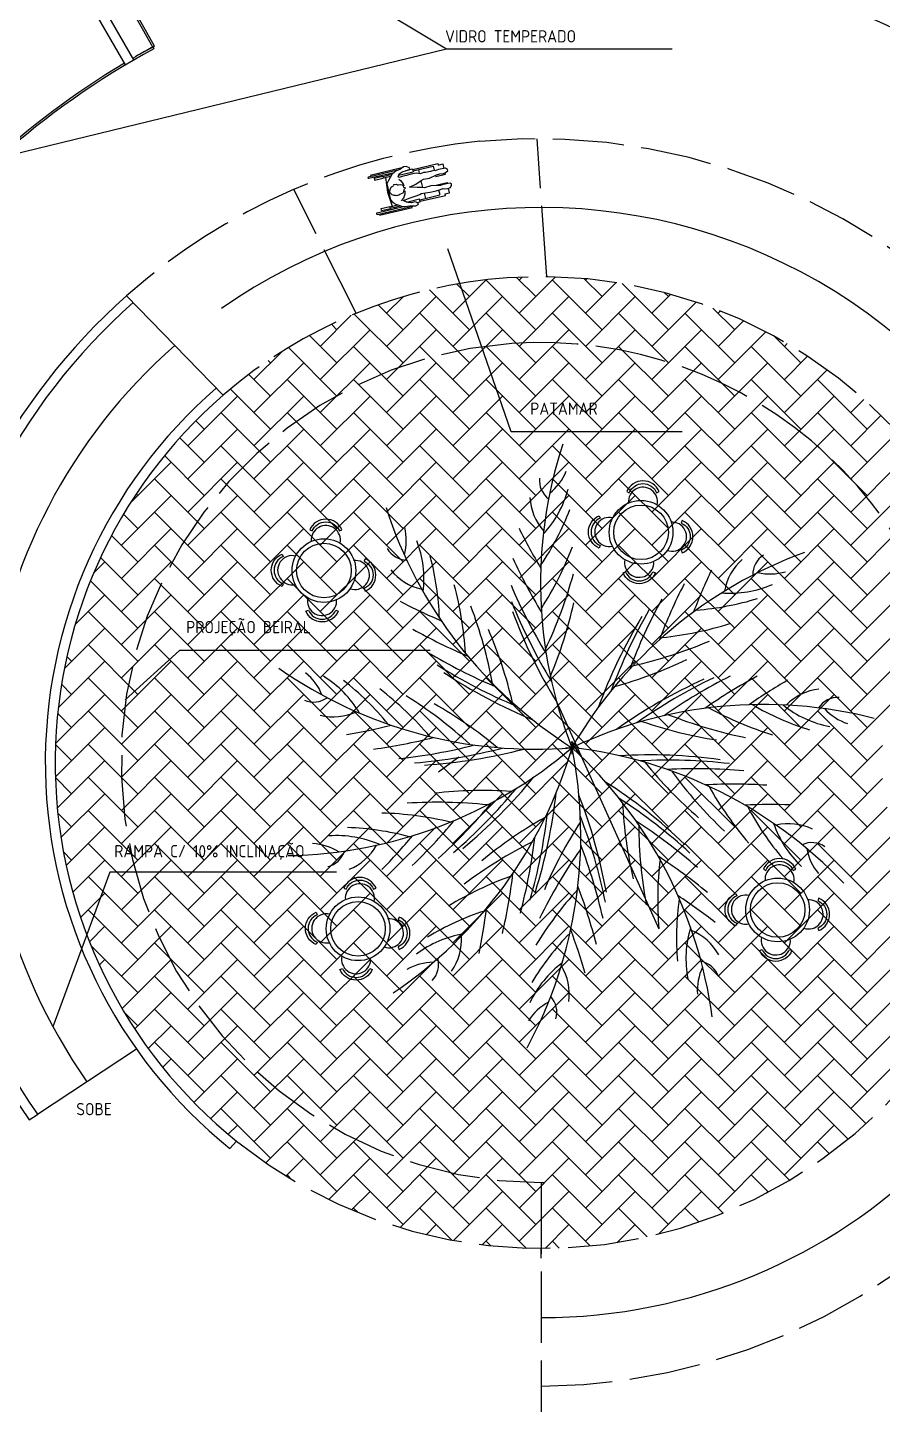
# Model space of a CAD drawing. Extents: x 115 to 1469, y 94 to 338.
# Drawn here: x 264.82 to 277.79, y 299.37 to 320.26 of the extents above; entities that cross this region are included whole.
import ezdxf

# ---------------------------------------------------------------- set-up
doc = ezdxf.new("R2010")
doc.units = 0
doc.linetypes.add('ACAD_ISO02W100', pattern=[15, 12, -3])
doc.layers.get('0').update_dxf_attribs({"linetype": 'CONTINUOUS'})
for name, color, linetype in [('PAREDE', 6, 'CONTINUOUS'), ('PROJ', 1, 'CONTINUOUS'), ('TREES', 3, 'CONTINUOUS')]:
    doc.layers.add(name, color=color, linetype=linetype)
doc.styles.get("Standard").update_dxf_attribs({"font": 'ISOCP'})

# ---------------------------------------------------------------- blocks, each defined once
blk = doc.blocks.new('TREE3')
at = {"layer": 'TREES'}
for centre, radius, start, end in [((6.304, 2.495), 6.78, 161.8706, 201.5936), ((-0.839, 4.494), 0.808, 308.4321, 338.3515), ((-0.143, 4.054), 0.351, 173.7791, 233.0395), ((0.196, 3.84), 0.835, 182.879, 221.5346), ((-1.642, 4.347), 1.639, 317.4391, 345.0127), ((3.633, 5.724), 6.78, 197.8706, 237.5936), ((-4.007, 5.153), 4.263, 326.0526, 338.8318), ((-3.321, 3.142), 0.808, 344.4321, 14.3515), ((-3.884, 2.551), 1.639, 353.4391, 21.0127), ((6.376, 6.862), 8.001, 206.1883, 211.1386), ((-2.499, 3.196), 0.351, 209.7791, 269.0395), ((-4.862, 4.906), 5.211, 327.5529, 339.111), ((5.865, -3.401), 6.78, 110.1725, 149.8955), ((-6.271, 1.814), 4.263, 2.0526, 14.8318), ((6.381, 6.2), 8.001, 204.5673, 211.2107), ((3.134, 2.226), 0.835, 131.1808, 169.8364), ((3.093, 2.625), 0.351, 122.081, 181.3414), ((-2.099, 3.221), 0.835, 218.879, 257.5346), ((-6.749, 4.499), 7.022, 334.6755, 344.6307), ((9.337, -0.75), 8.001, 154.4902, 159.4404), ((3.006, 3.444), 0.808, 256.734, 286.6534), ((-6.817, 1.111), 5.211, 3.5529, 15.111), ((6.444, 5.585), 8.001, 202.9483, 211.3077), ((8.821, -1.165), 8.001, 152.8691, 159.5126), ((2.393, 3.983), 1.639, 265.741, 293.3146), ((1.125, 9.299), 8.001, 242.1883, 247.1386), ((-8.105, -0.327), 7.022, 10.6755, 20.6307), ((6.518, 5.174), 8.001, 201.6825, 211.4019), ((-6.261, 3.599), 6.444, 337.0347, 347.4268), ((8.101, -1.908), 8.001, 149.9844, 159.7037), ((8.377, -1.595), 8.001, 151.2501, 159.6096), ((1.561, 6.338), 4.263, 274.3545, 287.1337), ((6.59, 4.871), 8.001, 200.5186, 211.4981), ((7.907, -2.153), 8.001, 148.8205, 159.8), ((0.837, 6.856), 5.211, 275.8548, 287.4128), ((1.518, 8.767), 8.001, 240.5673, 247.2107), ((-7.181, -0.768), 6.444, 13.0347, 23.4268), ((-0.652, 8.085), 7.022, 282.9774, 292.9325), ((1.931, 8.306), 8.001, 238.9483, 247.3077), ((2.232, 8.018), 8.001, 237.6825, 247.4019), ((-1.056, 7.144), 6.444, 285.3366, 295.7287), ((-0.554, 6.757), 6.78, 234.9681, 274.6912), ((-4.544, 0.504), 0.808, 21.5297, 51.4491), ((-4.636, -0.308), 1.639, 30.5366, 58.1102), ((2.469, 7.814), 8.001, 236.5186, 247.4981), ((5.595, -6.161), 8.001, 115.4841, 125.2035), ((6, -6.06), 8.001, 116.7498, 125.1093), ((6.609, -5.956), 8.001, 118.3688, 125.0123), ((-6.096, -2.335), 4.263, 39.1502, 51.9294), ((-6.108, -3.226), 5.211, 40.6505, 52.2085), ((5.297, -6.253), 8.001, 114.3202, 125.2997), ((7.27, -5.907), 8.001, 119.9899, 124.9402), ((3.844, 0.059), 0.835, 96.6805, 135.3361), ((-3.921, 1.042), 0.351, 246.8767, 306.1371), ((-6.267, -5.149), 7.022, 47.7731, 57.7282), ((-5.264, -4.944), 6.444, 50.1322, 60.5244), ((2.908, -6.125), 6.78, 75.6722, 115.3952), ((4.876, 4.339), 4.263, 239.8542, 252.6334), ((4.228, 1.927), 1.639, 231.2407, 258.8143), ((4.036, 0.412), 0.351, 87.5807, 146.8411), ((-3.617, 1.303), 0.835, 255.9765, 294.6321), ((4.042, 7.032), 7.022, 248.4771, 258.4323), ((4.573, 5.177), 5.211, 241.3545, 252.9126), ((4.428, 1.135), 0.808, 222.2337, 252.1531), ((-4.712, 8.096), 8.001, 279.2858, 284.2361), ((3.176, 6.486), 6.444, 250.8363, 261.2284), ((-4.42, 5.141), 6.78, 270.9681, 310.6912), ((-4.077, 7.908), 8.001, 277.6648, 284.3082), ((-6.509, 1.896), 6.78, 304.0339, 343.7569), ((-3.47, 7.79), 8.001, 276.0458, 284.4052), ((-6.647, -1.335), 6.78, 331.6319, 11.355), ((-0.785, -6.734), 6.78, 43.6319, 83.355), ((-4.593, -4.987), 6.78, 7.6319, 47.355), ((-3.056, 7.741), 8.001, 274.7801, 284.4994), ((-2.744, 7.722), 8.001, 273.6161, 284.5957), ((1.173, -8.111), 8.001, 82.2799, 93.2595), ((1.474, -8.191), 8.001, 83.4439, 93.1632), ((6.133, 3.813), 6.444, 218.796, 229.1882), ((1.871, -8.32), 8.001, 84.7096, 93.069), ((7.157, 3.817), 7.022, 216.4368, 226.392), ((-7.022, 4.467), 8.001, 310.7801, 320.4994), ((-6.759, 4.634), 8.001, 309.6161, 320.5957), ((-3.818, -7.251), 8.001, 46.2799, 57.2595), ((2.443, -8.555), 8.001, 86.3286, 92.972), ((6.623, 1.962), 5.211, 209.3143, 220.8723), ((-2.044, -7.85), 7.022, 83.7731, 93.7282), ((-1.353, -7.094), 6.444, 86.1322, 96.5244), ((-8.193, 0.196), 8.001, 342.6819, 353.6614), ((-7.351, -3.622), 8.001, 10.2799, 21.2595), ((-3.622, -7.493), 8.001, 47.4439, 57.1632), ((7.203, -0.52), 6.444, 182.796, 193.1882), ((-3.045, -6.2), 5.211, 76.6505, 88.2085), ((-7.386, 4.262), 8.001, 312.0458, 320.4052), ((-8.322, -0.088), 8.001, 343.8458, 353.5652), ((3.029, -8.864), 8.001, 87.9496, 92.8999), ((6.436, 1.091), 4.263, 207.814, 220.5932), ((-3.559, -5.472), 4.263, 75.1502, 87.9294), ((-7.947, 4.001), 8.001, 313.6648, 320.3082), ((2.737, -6.683), 6.444, 119.198, 129.5901), ((5.522, -4.655), 6.444, 146.796, 157.1882), ((-7.334, -3.933), 8.001, 11.4439, 21.1632), ((-3.376, -7.831), 8.001, 48.7096, 57.069), ((8.034, -1.119), 7.022, 180.4368, 190.392), ((4.606, -0.61), 1.639, 199.2004, 226.774), ((3.29, -1.989), 0.835, 64.6403, 103.2959), ((-3.972, -2.263), 0.808, 57.5297, 87.4491), ((-3.57, -2.974), 1.639, 66.5366, 94.1102), ((-8.571, 3.78), 8.001, 315.2858, 320.2361), ((2.57, -7.693), 7.022, 116.8388, 126.794), ((-8.515, -0.458), 8.001, 345.1116, 353.471), ((3.639, -1.792), 0.351, 55.5404, 114.8009), ((-3.784, -1.462), 0.351, 282.8767, 342.1371), ((-3.692, -1.071), 0.835, 291.9765, 330.6321), ((5.842, -5.627), 7.022, 144.4368, 154.392), ((-7.334, -4.351), 8.001, 12.7096, 21.069), ((-3.052, -8.357), 8.001, 50.3286, 56.972), ((4.356, -1.387), 0.808, 190.1934, 220.1128), ((6.511, -2.305), 5.211, 173.3143, 184.8723), ((0.83, -6.857), 5.211, 109.7162, 121.2743), ((-8.843, -0.982), 8.001, 346.7306, 353.374), ((3.913, -5.692), 5.211, 137.3143, 148.8723), ((-7.382, -4.967), 8.001, 14.3286, 20.972), ((5.848, -2.9), 4.263, 171.814, 184.5932), ((-2.76, -8.951), 8.001, 51.9496, 56.8999), ((0.003, -6.528), 4.263, 108.2159, 120.9952), ((-9.245, -1.509), 8.001, 348.3516, 353.3019), ((-1.369, -4.44), 1.639, 99.6024, 127.176), ((-2.51, -2.912), 0.835, 325.0423, 3.6979), ((3.027, -5.784), 4.263, 135.814, 148.5932), ((-7.494, -5.62), 8.001, 15.9496, 20.8999), ((3.368, -3.201), 1.639, 163.2004, 190.774), ((1.493, -3.543), 0.835, 28.6403, 67.2959), ((-2.094, -4.064), 0.808, 90.5954, 120.5148), ((-2.374, -3.29), 0.351, 315.9424, 15.2029), ((0.844, -4.569), 1.639, 127.2004, 154.774), ((-0.875, -3.744), 0.835, 352.6403, 31.2959), ((2.709, -3.683), 0.808, 154.1934, 184.1128), ((1.891, -3.589), 0.351, 19.5404, 78.8009), ((0.027, -4.572), 0.808, 118.1934, 148.1128), ((-0.58, -4.015), 0.351, 343.5404, 42.8009)]:
    blk.add_arc(centre, radius, start, end, dxfattribs=at)
blk = doc.blocks.new('BIPMAN11')
for p, q in [((-0.234, 0.295), (0.263, 0.295)), ((-0.234, 0.27), (0.157, 0.27)), ((-0.203, 0.314), (0.31, 0.314)), ((-0.158, 0.254), (-0.158, 0.223)), ((-0.158, 0.254), (-0.021, 0.254)), ((-0.158, 0.223), (-0.021, 0.223)), ((-0.021, 0.254), (-0.021, 0.223)), ((-0.021, 0.251), (0.122, 0.251)), ((-0.021, 0.226), (0.098, 0.226)), ((0.012, 0.226), (-0.008, -0.001)), ((0.041, 0.27), (0.041, 0.251)), ((0.066, 0.27), (0.066, 0.251)), ((0.089, 0.226), (0.087, 0.214)), ((0.215, 0.213), (0.444, 0.213)), ((0.342, 0.257), (0.444, 0.257)), ((0.444, 0.257), (0.444, 0.213)), ((0.444, 0.251), (0.837, 0.251)), ((0.444, 0.226), (0.757, 0.226)), ((0.53, 0.226), (0.527, 0.166)), ((0.759, 0.226), (0.759, 0.162)), ((0.835, 0.226), (0.907, 0.226)), ((0.837, 0.251), (0.837, 0.226)), ((0.907, 0.226), (0.907, 0.157)), ((0.523, 0.056), (0.523, 0.055)), ((0.523, 0.055), (0.526, -0.052)), ((0.759, 0.084), (0.759, 0.066)), ((0.759, 0.066), (0.909, 0.066)), ((0.907, 0.089), (0.907, 0.066)), ((-0.008, -0.001), (0.012, -0.222)), ((0.528, -0.141), (0.53, -0.222)), ((0.759, -0.062), (0.909, -0.062)), ((0.759, -0.076), (0.759, -0.062)), ((0.759, -0.222), (0.759, -0.146)), ((0.907, -0.081), (0.907, -0.062)), ((0.907, -0.222), (0.907, -0.152)), ((-0.234, -0.267), (0.178, -0.267)), ((-0.234, -0.292), (0.341, -0.292)), ((-0.203, -0.311), (0.31, -0.311)), ((-0.158, -0.219), (-0.021, -0.219)), ((-0.158, -0.25), (-0.158, -0.219)), ((-0.158, -0.25), (-0.021, -0.25)), ((-0.021, -0.25), (-0.021, -0.219)), ((-0.021, -0.222), (0.1, -0.222)), ((-0.021, -0.247), (0.135, -0.247)), ((0.041, -0.247), (0.041, -0.267)), ((0.066, -0.247), (0.066, -0.267)), ((0.088, -0.214), (0.089, -0.222)), ((0.143, -0.254), (0.143, -0.253)), ((0.143, -0.254), (0.143, -0.254)), ((0.238, -0.21), (0.444, -0.21)), ((0.391, -0.254), (0.444, -0.254)), ((0.444, -0.254), (0.444, -0.21)), ((0.444, -0.222), (0.757, -0.222)), ((0.444, -0.247), (0.837, -0.247)), ((0.835, -0.222), (0.907, -0.222)), ((0.837, -0.247), (0.837, -0.222))]:
    blk.add_line(p, q)
blk.add_lwpolyline([(0.012, 0.125), (0.009, -0.12), (0.035, -0.168), (0.074, -0.205), (0.128, -0.241), (0.153, -0.261), (0.201, -0.272), (0.277, -0.278), (0.325, -0.289), (0.365, -0.301), (0.401, -0.286), (0.41, -0.272), (0.381, -0.244), (0.356, -0.236), (0.308, -0.238), (0.26, -0.224), (0.221, -0.199), (0.198, -0.176), (0.255, -0.171), (0.305, -0.162), (0.387, -0.154), (0.463, -0.148), (0.483, -0.137), (0.553, -0.143), (0.621, -0.145), (0.714, -0.148), (0.785, -0.145), (0.821, -0.134), (0.849, -0.148), (0.895, -0.154), (0.94, -0.148), (0.962, -0.117), (0.965, -0.095), (0.951, -0.081), (0.895, -0.081), (0.827, -0.083), (0.796, -0.086), (0.734, -0.069), (0.655, -0.058), (0.556, -0.061), (0.506, -0.047), (0.446, -0.03), (0.334, 0.001), (0.438, 0.021), (0.528, 0.058), (0.57, 0.066), (0.663, 0.06), (0.779, 0.089), (0.827, 0.089), (0.883, 0.083), (0.917, 0.091), (0.957, 0.108), (0.957, 0.128), (0.934, 0.156), (0.824, 0.159), (0.773, 0.153), (0.768, 0.162), (0.7, 0.159), (0.624, 0.162), (0.59, 0.168), (0.545, 0.159), (0.483, 0.184), (0.404, 0.184), (0.328, 0.182), (0.266, 0.182), (0.218, 0.179), (0.204, 0.193), (0.226, 0.232), (0.28, 0.249), (0.348, 0.258), (0.404, 0.263), (0.404, 0.286), (0.381, 0.3), (0.356, 0.317), (0.317, 0.32), (0.255, 0.292), (0.184, 0.286), (0.119, 0.249), (0.049, 0.17), (0.035, 0.153)], close=True)
for points in [[(0.097, 0.072), (0.066, 0.063), (0.035, 0.035), (0.021, -0.007), (0.049, -0.047), (0.077, -0.064), (0.102, -0.069), (0.119, -0.083), (0.153, -0.078), (0.17, -0.072), (0.193, -0.067), (0.224, -0.061), (0.238, -0.044), (0.249, -0.016), (0.255, -0.007), (0.274, 0.004), (0.252, 0.015), (0.252, 0.038), (0.238, 0.055), (0.204, 0.066), (0.176, 0.069), (0.164, 0.069), (0.153, 0.083), (0.108, 0.086), (0.105, 0.077)], [(0.204, 0.153), (0.224, 0.131), (0.238, 0.1), (0.255, 0.069), (0.255, 0.038)], [(0.252, -0.041), (0.243, -0.089), (0.209, -0.143), (0.164, -0.174)]]:
    blk.add_lwpolyline(points)
for centre in [(-0.234, 0.283), (-0.234, -0.28)]:
    blk.add_arc(centre, 0.0125, 90, 270)

msp = doc.modelspace()

# ---------------------------------------------------------------- linework, layer by layer
for p, q in [((269.369, 321.027), (271.176, 319.936)), ((264.395, 318.29), (271.176, 319.936)), ((271.176, 319.936), (274.599, 319.936)), ((272.155, 314.129), (271.196, 316.905)), ((274.75, 314.129), (272.155, 314.129)), ((267.128, 310.808), (266.304, 310.06)), ((270.927, 310.808), (267.128, 310.808)), ((266.068, 307.444), (265.205, 305.099)), ((269.51, 307.444), (266.068, 307.444))]:
    msp.add_line(p, q)
at = {"color": 3}
for p, q in [((266.721, 319.965), (266.28, 320.75)), ((266.747, 319.98), (266.306, 320.765)), ((266.721, 319.965), (266.747, 319.98)), ((272.848, 310.025), (274.399, 306.586)), ((272.98, 309.334), (273.18, 309.334)), ((273.18, 309.334), (273.073, 309.423)), ((273.22, 309.201), (273.073, 309.423)), ((273.08, 309.434), (273.08, 309.234)), ((271.364, 309.188), (271.053, 308.961))]:
    msp.add_line(p, q, dxfattribs=at)
at = {"color": 21}
for p, q in [((271.273, 315.927), (271.78, 316.433)), ((271.525, 316.178), (271.334, 316.369)), ((272.53, 315.675), (271.776, 316.429)), ((272.53, 316.178), (272.237, 316.471)), ((272.279, 315.927), (272.83, 316.477)), ((272.279, 316.429), (272.324, 316.475)), ((273.536, 315.675), (272.782, 316.429)), ((273.536, 316.178), (273.262, 316.452)), ((273.285, 316.429), (273.303, 316.448)), ((273.285, 315.927), (273.75, 316.392)), ((274.542, 315.675), (273.839, 316.378)), ((270.267, 315.424), (271.022, 316.178)), ((270.267, 315.927), (270.517, 316.176)), ((271.525, 315.675), (270.917, 316.283)), ((271.273, 315.424), (272.027, 316.178)), ((272.279, 315.424), (273.033, 316.178)), ((273.285, 315.424), (274.039, 316.178)), ((274.29, 315.927), (274.578, 316.214)), ((274.542, 316.178), (274.48, 316.24)), ((270.519, 315.675), (270.14, 316.054)), ((271.525, 315.172), (270.77, 315.927)), ((272.53, 315.172), (271.776, 315.927)), ((273.536, 315.172), (272.782, 315.927)), ((274.542, 315.172), (273.788, 315.927)), ((274.29, 315.424), (274.963, 316.096)), ((275.548, 315.172), (274.793, 315.927)), ((275.548, 315.675), (275.218, 316.005)), ((275.296, 315.927), (275.331, 315.961)), ((269.262, 315.424), (269.732, 315.895)), ((269.513, 315.675), (269.43, 315.758)), ((270.519, 315.172), (269.777, 315.914)), ((275.296, 315.424), (275.683, 315.811)), ((269.513, 315.172), (269.097, 315.588)), ((269.262, 314.921), (270.016, 315.675)), ((270.267, 314.921), (271.022, 315.675)), ((271.273, 314.921), (272.027, 315.675)), ((272.279, 314.921), (273.033, 315.675)), ((273.285, 314.921), (274.039, 315.675)), ((274.29, 314.921), (275.045, 315.675)), ((275.296, 314.921), (276.021, 315.645)), ((276.553, 315.172), (276.149, 315.577)), ((268.256, 314.921), (268.677, 315.342)), ((269.513, 314.669), (268.778, 315.405)), ((270.519, 314.669), (269.764, 315.424)), ((271.525, 314.669), (270.77, 315.424)), ((272.53, 314.669), (271.776, 315.424)), ((273.536, 314.669), (272.782, 315.424)), ((274.542, 314.669), (273.788, 315.424)), ((275.548, 314.669), (274.793, 315.424)), ((276.553, 314.669), (275.799, 315.424)), ((276.302, 315.424), (276.344, 315.466)), ((268.256, 314.418), (269.01, 315.172)), ((268.507, 315.172), (268.472, 315.208)), ((269.262, 314.418), (270.016, 315.172)), ((270.267, 314.418), (271.022, 315.172)), ((271.273, 314.418), (272.027, 315.172)), ((272.279, 314.418), (273.033, 315.172)), ((273.285, 314.418), (274.039, 315.172)), ((274.29, 314.418), (275.045, 315.172)), ((275.296, 314.418), (276.051, 315.172)), ((276.302, 314.921), (276.655, 315.274)), ((268.507, 314.669), (268.178, 314.998)), ((269.513, 314.166), (268.759, 314.921)), ((270.519, 314.166), (269.764, 314.921)), ((271.525, 314.166), (270.77, 314.921)), ((272.53, 314.166), (271.776, 314.921)), ((273.536, 314.166), (272.782, 314.921)), ((274.542, 314.166), (273.788, 314.921)), ((275.548, 314.166), (274.793, 314.921)), ((276.553, 314.166), (275.799, 314.921)), ((276.302, 314.418), (276.952, 315.068)), ((277.559, 314.166), (276.805, 314.921)), ((267.25, 313.915), (268.004, 314.669)), ((268.507, 314.166), (267.898, 314.776)), ((268.256, 313.915), (269.01, 314.669)), ((269.262, 313.915), (270.016, 314.669)), ((270.267, 313.915), (271.022, 314.669)), ((271.273, 313.915), (272.027, 314.669)), ((272.279, 313.915), (273.033, 314.669)), ((273.285, 313.915), (274.039, 314.669)), ((274.29, 313.915), (275.045, 314.669)), ((275.296, 313.915), (276.051, 314.669)), ((276.302, 313.915), (277.056, 314.669)), ((277.308, 314.418), (277.509, 314.619)), ((267.501, 314.166), (267.373, 314.295)), ((268.507, 313.664), (267.753, 314.418)), ((269.513, 313.664), (268.759, 314.418)), ((270.519, 313.664), (269.764, 314.418)), ((271.525, 313.664), (270.77, 314.418)), ((272.53, 313.664), (271.776, 314.418)), ((273.536, 313.664), (272.782, 314.418)), ((274.542, 313.664), (273.788, 314.418)), ((275.548, 313.664), (274.793, 314.418)), ((276.553, 313.664), (275.799, 314.418)), ((277.559, 313.664), (276.805, 314.418)), ((277.308, 313.915), (277.77, 314.377)), ((267.25, 313.412), (268.004, 314.166)), ((268.256, 313.412), (269.01, 314.166)), ((269.262, 313.412), (270.016, 314.166)), ((270.267, 313.412), (271.022, 314.166)), ((271.273, 313.412), (272.027, 314.166)), ((272.279, 313.412), (273.033, 314.166)), ((273.285, 313.412), (274.039, 314.166)), ((274.29, 313.412), (275.045, 314.166)), ((275.296, 313.412), (276.051, 314.166)), ((276.302, 313.412), (277.056, 314.166)), ((277.308, 313.412), (278.018, 314.122)), ((267.501, 313.664), (267.129, 314.036)), ((268.507, 313.161), (267.753, 313.915)), ((269.513, 313.161), (268.759, 313.915)), ((270.519, 313.161), (269.764, 313.915)), ((271.525, 313.161), (270.77, 313.915)), ((272.53, 313.161), (271.776, 313.915)), ((273.536, 313.161), (272.782, 313.915)), ((274.542, 313.161), (273.788, 313.915)), ((275.548, 313.161), (274.793, 313.915)), ((276.553, 313.161), (275.799, 313.915)), ((277.559, 313.161), (276.805, 313.915)), ((266.378, 313.043), (266.998, 313.664)), ((267.501, 313.161), (266.897, 313.765)), ((267.25, 312.909), (268.004, 313.664)), ((268.256, 312.909), (269.01, 313.664)), ((269.262, 312.909), (270.016, 313.664)), ((270.267, 312.909), (271.022, 313.664)), ((271.273, 312.909), (272.027, 313.664)), ((272.279, 312.909), (273.033, 313.664)), ((273.285, 312.909), (274.039, 313.664)), ((274.29, 312.909), (275.045, 313.664)), ((275.296, 312.909), (276.051, 313.664)), ((276.302, 312.909), (277.056, 313.664)), ((277.308, 312.909), (278.062, 313.664)), ((267.501, 312.658), (266.747, 313.412)), ((268.507, 312.658), (267.753, 313.412)), ((269.513, 312.658), (268.759, 313.412)), ((270.519, 312.658), (269.764, 313.412)), ((271.525, 312.658), (270.77, 313.412)), ((272.53, 312.658), (271.776, 313.412)), ((273.536, 312.658), (272.782, 313.412)), ((274.542, 312.658), (273.788, 313.412)), ((275.548, 312.658), (274.793, 313.412)), ((276.553, 312.658), (275.799, 313.412)), ((277.559, 312.658), (276.805, 313.412)), ((266.244, 312.406), (266.998, 313.161)), ((266.496, 313.161), (266.47, 313.186)), ((267.25, 312.406), (268.004, 313.161)), ((268.256, 312.406), (269.01, 313.161)), ((269.262, 312.406), (270.016, 313.161)), ((270.267, 312.406), (271.022, 313.161)), ((271.273, 312.406), (272.027, 313.161)), ((272.279, 312.406), (273.033, 313.161)), ((273.285, 312.406), (274.039, 313.161)), ((274.29, 312.406), (275.045, 313.161)), ((275.296, 312.406), (276.051, 313.161)), ((276.302, 312.406), (277.056, 313.161)), ((277.308, 312.406), (278.062, 313.161)), ((266.496, 312.658), (266.276, 312.877)), ((267.501, 312.155), (266.747, 312.909)), ((268.507, 312.155), (267.753, 312.909)), ((269.513, 312.155), (268.759, 312.909)), ((270.519, 312.155), (269.764, 312.909)), ((271.525, 312.155), (270.77, 312.909)), ((272.53, 312.155), (271.776, 312.909)), ((273.536, 312.155), (272.782, 312.909)), ((274.542, 312.155), (273.788, 312.909)), ((275.548, 312.155), (274.793, 312.909)), ((276.553, 312.155), (275.799, 312.909)), ((277.559, 312.155), (276.805, 312.909)), ((266.244, 311.903), (266.998, 312.658)), ((267.25, 311.903), (268.004, 312.658)), ((268.256, 311.903), (269.01, 312.658)), ((269.262, 311.903), (270.016, 312.658)), ((270.267, 311.903), (271.022, 312.658)), ((271.273, 311.903), (272.027, 312.658)), ((272.279, 311.903), (273.033, 312.658)), ((273.285, 311.903), (274.039, 312.658)), ((274.29, 311.903), (275.045, 312.658)), ((275.296, 311.903), (276.051, 312.658)), ((276.302, 311.903), (277.056, 312.658)), ((277.308, 311.903), (278.062, 312.658)), ((266.496, 312.155), (266.095, 312.555)), ((267.501, 311.652), (266.747, 312.406)), ((268.507, 311.652), (267.753, 312.406)), ((269.513, 311.652), (268.759, 312.406)), ((270.519, 311.652), (269.764, 312.406)), ((271.525, 311.652), (270.77, 312.406)), ((272.53, 311.652), (271.776, 312.406)), ((273.536, 311.652), (272.782, 312.406)), ((274.542, 311.652), (273.788, 312.406)), ((275.548, 311.652), (274.793, 312.406)), ((276.553, 311.652), (275.799, 312.406)), ((277.559, 311.652), (276.805, 312.406)), ((266.496, 311.652), (265.928, 312.219)), ((265.826, 311.988), (265.993, 312.155)), ((266.244, 311.401), (266.998, 312.155)), ((267.25, 311.401), (268.004, 312.155)), ((268.256, 311.401), (269.01, 312.155)), ((269.262, 311.401), (270.016, 312.155)), ((270.267, 311.401), (271.022, 312.155)), ((271.273, 311.401), (272.027, 312.155)), ((272.279, 311.401), (273.033, 312.155)), ((273.285, 311.401), (274.039, 312.155)), ((274.29, 311.401), (275.045, 312.155)), ((275.296, 311.401), (276.051, 312.155)), ((276.302, 311.401), (277.056, 312.155)), ((277.308, 311.401), (278.062, 312.155)), ((266.496, 311.149), (265.776, 311.868)), ((267.501, 311.149), (266.747, 311.903)), ((268.507, 311.149), (267.753, 311.903)), ((269.513, 311.149), (268.759, 311.903)), ((270.519, 311.149), (269.764, 311.903)), ((271.525, 311.149), (270.77, 311.903)), ((272.53, 311.149), (271.776, 311.903)), ((273.536, 311.149), (272.782, 311.903)), ((274.542, 311.149), (273.788, 311.903)), ((275.548, 311.149), (274.793, 311.903)), ((276.553, 311.149), (275.799, 311.903)), ((277.559, 311.149), (276.805, 311.903)), ((265.544, 311.203), (265.993, 311.652)), ((266.244, 310.898), (266.998, 311.652)), ((267.25, 310.898), (268.004, 311.652)), ((268.256, 310.898), (269.01, 311.652)), ((269.262, 310.898), (270.016, 311.652)), ((270.267, 310.898), (271.022, 311.652)), ((271.273, 310.898), (272.027, 311.652)), ((272.279, 310.898), (273.033, 311.652)), ((273.285, 310.898), (274.039, 311.652)), ((274.29, 310.898), (275.045, 311.652)), ((275.296, 310.898), (276.051, 311.652)), ((276.302, 310.898), (277.056, 311.652)), ((277.308, 310.898), (278.062, 311.652)), ((266.496, 310.646), (265.741, 311.401)), ((267.501, 310.646), (266.747, 311.401)), ((268.507, 310.646), (267.753, 311.401)), ((269.513, 310.646), (268.759, 311.401)), ((270.519, 310.646), (269.764, 311.401)), ((271.525, 310.646), (270.77, 311.401)), ((272.53, 310.646), (271.776, 311.401)), ((273.536, 310.646), (272.782, 311.401)), ((274.542, 310.646), (273.788, 311.401)), ((275.548, 310.646), (274.793, 311.401)), ((276.553, 310.646), (275.799, 311.401)), ((277.559, 310.646), (276.805, 311.401)), ((265.379, 310.536), (265.993, 311.149)), ((266.244, 310.395), (266.998, 311.149)), ((267.25, 310.395), (268.004, 311.149)), ((268.256, 310.395), (269.01, 311.149)), ((269.262, 310.395), (270.016, 311.149)), ((270.267, 310.395), (271.022, 311.149)), ((271.273, 310.395), (272.027, 311.149)), ((272.279, 310.395), (273.033, 311.149)), ((273.285, 310.395), (274.039, 311.149)), ((274.29, 310.395), (275.045, 311.149)), ((275.296, 310.395), (276.051, 311.149)), ((276.302, 310.395), (277.056, 311.149)), ((277.308, 310.395), (278.062, 311.149)), ((265.49, 310.646), (265.418, 310.718)), ((266.496, 310.143), (265.741, 310.898)), ((267.501, 310.143), (266.747, 310.898)), ((268.507, 310.143), (267.753, 310.898)), ((269.513, 310.143), (268.759, 310.898)), ((270.519, 310.143), (269.764, 310.898)), ((271.525, 310.143), (270.77, 310.898)), ((272.53, 310.143), (271.776, 310.898)), ((273.536, 310.143), (272.782, 310.898)), ((274.542, 310.143), (273.788, 310.898)), ((275.548, 310.143), (274.793, 310.898)), ((276.553, 310.143), (275.799, 310.898)), ((277.559, 310.143), (276.805, 310.898)), ((265.287, 309.94), (265.993, 310.646)), ((266.244, 309.892), (266.998, 310.646)), ((267.25, 309.892), (268.004, 310.646)), ((268.256, 309.892), (269.01, 310.646)), ((269.262, 309.892), (270.016, 310.646)), ((270.267, 309.892), (271.022, 310.646)), ((271.273, 309.892), (272.027, 310.646)), ((272.279, 309.892), (273.033, 310.646)), ((273.285, 309.892), (274.039, 310.646)), ((274.29, 309.892), (275.045, 310.646)), ((275.296, 309.892), (276.051, 310.646)), ((276.302, 309.892), (277.056, 310.646)), ((277.308, 309.892), (278.062, 310.646)), ((265.49, 310.143), (265.336, 310.297)), ((266.496, 309.64), (265.741, 310.395)), ((267.501, 309.64), (266.747, 310.395)), ((268.507, 309.64), (267.753, 310.395)), ((269.513, 309.64), (268.759, 310.395)), ((270.519, 309.64), (269.764, 310.395)), ((271.525, 309.64), (270.77, 310.395)), ((272.53, 309.64), (271.776, 310.395)), ((273.536, 309.64), (272.782, 310.395)), ((274.542, 309.64), (273.788, 310.395)), ((275.548, 309.64), (274.793, 310.395)), ((276.553, 309.64), (275.799, 310.395)), ((277.559, 309.64), (276.805, 310.395)), ((265.245, 309.396), (265.993, 310.143)), ((266.244, 309.389), (266.998, 310.143)), ((267.25, 309.389), (268.004, 310.143)), ((268.256, 309.389), (269.01, 310.143)), ((269.262, 309.389), (270.016, 310.143)), ((270.267, 309.389), (271.022, 310.143)), ((271.273, 309.389), (272.027, 310.143)), ((272.279, 309.389), (273.033, 310.143)), ((273.285, 309.389), (274.039, 310.143)), ((274.29, 309.389), (275.045, 310.143)), ((275.296, 309.389), (276.051, 310.143)), ((276.302, 309.389), (277.056, 310.143)), ((277.308, 309.389), (278.062, 310.143)), ((266.496, 309.138), (265.741, 309.892)), ((267.501, 309.138), (266.747, 309.892)), ((268.507, 309.138), (267.753, 309.892)), ((269.513, 309.138), (268.759, 309.892)), ((270.519, 309.138), (269.764, 309.892)), ((271.525, 309.138), (270.77, 309.892)), ((272.53, 309.138), (271.776, 309.892)), ((273.536, 309.138), (272.782, 309.892)), ((274.542, 309.138), (273.788, 309.892)), ((275.548, 309.138), (274.793, 309.892)), ((276.553, 309.138), (275.799, 309.892)), ((277.559, 309.138), (276.805, 309.892)), ((265.49, 309.64), (265.278, 309.853)), ((265.243, 308.891), (265.993, 309.64)), ((266.244, 308.886), (266.998, 309.64)), ((267.25, 308.886), (268.004, 309.64)), ((268.256, 308.886), (269.01, 309.64)), ((269.262, 308.886), (270.016, 309.64)), ((270.267, 308.886), (271.022, 309.64)), ((271.273, 308.886), (272.027, 309.64)), ((272.279, 308.886), (273.033, 309.64)), ((273.285, 308.886), (274.039, 309.64)), ((274.29, 308.886), (275.045, 309.64)), ((275.296, 308.886), (276.051, 309.64)), ((276.302, 308.886), (277.056, 309.64)), ((265.49, 309.138), (265.245, 309.382)), ((266.496, 308.635), (265.741, 309.389)), ((267.501, 308.635), (266.747, 309.389)), ((268.507, 308.635), (267.753, 309.389)), ((269.513, 308.635), (268.759, 309.389)), ((270.519, 308.635), (269.764, 309.389)), ((271.525, 308.635), (270.77, 309.389)), ((272.53, 308.635), (271.776, 309.389)), ((273.536, 308.635), (272.782, 309.389)), ((274.542, 308.635), (273.788, 309.389)), ((275.548, 308.635), (274.793, 309.389)), ((276.553, 308.635), (275.799, 309.389)), ((277.559, 308.635), (276.805, 309.389)), ((277.308, 308.886), (277.79, 309.368)), ((265.272, 308.417), (265.993, 309.138)), ((266.244, 308.383), (266.998, 309.138)), ((267.25, 308.383), (268.004, 309.138)), ((268.256, 308.383), (269.01, 309.138)), ((269.262, 308.383), (270.016, 309.138)), ((270.267, 308.383), (271.022, 309.138)), ((271.273, 308.383), (272.027, 309.138)), ((272.279, 308.383), (273.033, 309.138)), ((273.285, 308.383), (274.039, 309.138)), ((274.29, 308.383), (275.045, 309.138)), ((275.296, 308.383), (276.051, 309.138)), ((276.302, 308.383), (277.056, 309.138)), ((265.49, 308.635), (265.243, 308.881)), ((266.496, 308.132), (265.741, 308.886)), ((267.501, 308.132), (266.747, 308.886)), ((268.507, 308.132), (267.753, 308.886)), ((269.513, 308.132), (268.759, 308.886)), ((270.519, 308.132), (269.764, 308.886)), ((271.525, 308.132), (270.77, 308.886)), ((272.53, 308.132), (271.776, 308.886)), ((273.536, 308.132), (272.782, 308.886)), ((274.542, 308.132), (273.788, 308.886)), ((275.548, 308.132), (274.793, 308.886)), ((276.553, 308.132), (275.799, 308.886)), ((277.559, 308.132), (276.805, 308.886)), ((277.308, 308.383), (277.79, 308.865)), ((265.328, 307.97), (265.993, 308.635)), ((266.244, 307.88), (266.998, 308.635)), ((267.25, 307.88), (268.004, 308.635)), ((268.256, 307.88), (269.01, 308.635)), ((269.262, 307.88), (270.016, 308.635)), ((270.267, 307.88), (271.022, 308.635)), ((271.273, 307.88), (272.027, 308.635)), ((272.279, 307.88), (273.033, 308.635)), ((273.285, 307.88), (274.039, 308.635)), ((274.29, 307.88), (275.045, 308.635)), ((275.296, 307.88), (276.051, 308.635)), ((276.302, 307.88), (277.056, 308.635)), ((277.308, 307.88), (277.86, 308.433)), ((265.49, 308.132), (265.28, 308.342)), ((266.496, 307.629), (265.741, 308.383)), ((267.501, 307.629), (266.747, 308.383)), ((268.507, 307.629), (267.753, 308.383)), ((269.513, 307.629), (268.759, 308.383)), ((270.519, 307.629), (269.764, 308.383)), ((271.525, 307.629), (270.77, 308.383)), ((272.53, 307.629), (271.776, 308.383)), ((273.536, 307.629), (272.782, 308.383)), ((274.542, 307.629), (273.788, 308.383)), ((275.548, 307.629), (274.793, 308.383)), ((276.553, 307.629), (275.799, 308.383)), ((277.559, 307.629), (276.805, 308.383)), ((265.407, 307.546), (265.993, 308.132)), ((266.244, 307.377), (266.998, 308.132)), ((267.25, 307.377), (268.004, 308.132)), ((268.256, 307.377), (269.01, 308.132)), ((269.262, 307.377), (270.016, 308.132)), ((270.267, 307.377), (271.022, 308.132)), ((271.273, 307.377), (272.027, 308.132)), ((272.279, 307.377), (273.033, 308.132)), ((273.285, 307.377), (274.039, 308.132)), ((274.29, 307.377), (275.045, 308.132)), ((275.296, 307.377), (276.051, 308.132)), ((276.302, 307.377), (277.056, 308.132)), ((277.308, 307.377), (278.062, 308.132)), ((266.496, 307.126), (265.741, 307.88)), ((267.501, 307.126), (266.747, 307.88)), ((268.507, 307.126), (267.753, 307.88)), ((269.513, 307.126), (268.759, 307.88)), ((270.519, 307.126), (269.764, 307.88)), ((271.525, 307.126), (270.77, 307.88)), ((272.53, 307.126), (271.776, 307.88)), ((273.536, 307.126), (272.782, 307.88)), ((274.542, 307.126), (273.788, 307.88)), ((275.548, 307.126), (274.793, 307.88)), ((276.553, 307.126), (275.799, 307.88)), ((277.559, 307.126), (276.805, 307.88)), ((265.49, 307.629), (265.365, 307.753)), ((265.506, 307.143), (265.993, 307.629)), ((266.244, 306.874), (266.998, 307.629)), ((267.25, 306.874), (268.004, 307.629)), ((268.256, 306.874), (269.01, 307.629)), ((269.262, 306.874), (270.016, 307.629)), ((270.267, 306.874), (271.022, 307.629)), ((271.273, 306.874), (272.027, 307.629)), ((272.279, 306.874), (273.033, 307.629)), ((273.285, 306.874), (274.039, 307.629)), ((274.29, 306.874), (275.045, 307.629)), ((275.296, 306.874), (276.051, 307.629)), ((276.302, 306.874), (277.056, 307.629)), ((277.308, 306.874), (278.062, 307.629)), ((266.496, 306.623), (265.741, 307.377)), ((267.501, 306.623), (266.747, 307.377)), ((268.507, 306.623), (267.753, 307.377)), ((269.513, 306.623), (268.759, 307.377)), ((270.519, 306.623), (269.764, 307.377)), ((271.525, 306.623), (270.77, 307.377)), ((272.53, 306.623), (271.776, 307.377)), ((273.536, 306.623), (272.782, 307.377)), ((274.542, 306.623), (273.788, 307.377)), ((275.548, 306.623), (274.793, 307.377)), ((276.553, 306.623), (275.799, 307.377)), ((277.559, 306.623), (276.805, 307.377)), ((265.624, 306.758), (265.993, 307.126)), ((266.244, 306.372), (266.998, 307.126)), ((267.25, 306.372), (268.004, 307.126)), ((268.256, 306.372), (269.01, 307.126)), ((269.262, 306.372), (270.016, 307.126)), ((270.267, 306.372), (271.022, 307.126)), ((271.273, 306.372), (272.027, 307.126)), ((272.279, 306.372), (273.033, 307.126)), ((273.285, 306.372), (274.039, 307.126)), ((274.29, 306.372), (275.045, 307.126)), ((275.296, 306.372), (276.051, 307.126)), ((276.302, 306.372), (277.056, 307.126)), ((277.308, 306.372), (278.062, 307.126)), ((266.496, 306.12), (265.741, 306.874)), ((267.501, 306.12), (266.747, 306.874)), ((268.507, 306.12), (267.753, 306.874)), ((269.513, 306.12), (268.759, 306.874)), ((270.519, 306.12), (269.764, 306.874)), ((271.525, 306.12), (270.77, 306.874)), ((272.53, 306.12), (271.776, 306.874)), ((273.536, 306.12), (272.782, 306.874)), ((274.542, 306.12), (273.788, 306.874)), ((275.548, 306.12), (274.793, 306.874)), ((276.553, 306.12), (275.799, 306.874)), ((277.559, 306.12), (276.805, 306.874)), ((265.759, 306.389), (265.993, 306.623)), ((266.244, 305.869), (266.998, 306.623)), ((267.25, 305.869), (268.004, 306.623)), ((268.256, 305.869), (269.01, 306.623)), ((269.262, 305.869), (270.016, 306.623)), ((270.267, 305.869), (271.022, 306.623)), ((271.273, 305.869), (272.027, 306.623)), ((272.279, 305.869), (273.033, 306.623)), ((273.285, 305.869), (274.039, 306.623)), ((274.29, 305.869), (275.045, 306.623)), ((275.296, 305.869), (276.051, 306.623)), ((276.302, 305.869), (277.056, 306.623)), ((277.308, 305.869), (278.062, 306.623)), ((266.496, 305.617), (265.783, 306.33)), ((267.501, 305.617), (266.747, 306.372)), ((268.507, 305.617), (267.753, 306.372)), ((269.513, 305.617), (268.759, 306.372)), ((270.519, 305.617), (269.764, 306.372)), ((271.525, 305.617), (270.77, 306.372)), ((272.53, 305.617), (271.776, 306.372)), ((273.536, 305.617), (272.782, 306.372)), ((274.542, 305.617), (273.788, 306.372)), ((275.548, 305.617), (274.793, 306.372)), ((276.553, 305.617), (275.799, 306.372)), ((277.559, 305.617), (276.805, 306.372)), ((265.91, 306.037), (265.993, 306.12)), ((266.254, 305.376), (266.998, 306.12)), ((267.25, 305.366), (268.004, 306.12)), ((268.256, 305.366), (269.01, 306.12)), ((269.262, 305.366), (270.016, 306.12)), ((270.267, 305.366), (271.022, 306.12)), ((271.273, 305.366), (272.027, 306.12)), ((272.279, 305.366), (273.033, 306.12)), ((273.285, 305.366), (274.039, 306.12)), ((274.29, 305.366), (275.045, 306.12)), ((275.296, 305.366), (276.051, 306.12)), ((276.302, 305.366), (277.056, 306.12)), ((277.308, 305.366), (278.062, 306.12)), ((267.501, 305.114), (266.747, 305.869)), ((268.507, 305.114), (267.753, 305.869)), ((269.513, 305.114), (268.759, 305.869)), ((270.519, 305.114), (269.764, 305.869)), ((271.525, 305.114), (270.77, 305.869)), ((272.53, 305.114), (271.776, 305.869)), ((273.536, 305.114), (272.782, 305.869)), ((274.542, 305.114), (273.788, 305.869)), ((275.548, 305.114), (274.793, 305.869)), ((276.553, 305.114), (275.799, 305.869)), ((277.559, 305.114), (276.805, 305.869)), ((266.447, 305.065), (266.998, 305.617)), ((267.25, 304.863), (268.004, 305.617)), ((268.256, 304.863), (269.01, 305.617)), ((269.262, 304.863), (270.016, 305.617)), ((270.267, 304.863), (271.022, 305.617)), ((271.273, 304.863), (272.027, 305.617)), ((272.279, 304.863), (273.033, 305.617)), ((273.285, 304.863), (274.039, 305.617)), ((274.29, 304.863), (275.045, 305.617)), ((275.296, 304.863), (276.051, 305.617)), ((276.302, 304.863), (277.056, 305.617)), ((277.308, 304.863), (278.062, 305.617)), ((266.496, 305.114), (266.283, 305.327)), ((267.501, 304.611), (266.747, 305.366)), ((268.507, 304.611), (267.753, 305.366)), ((269.513, 304.611), (268.759, 305.366)), ((270.519, 304.611), (269.764, 305.366)), ((271.525, 304.611), (270.77, 305.366)), ((272.53, 304.611), (271.776, 305.366)), ((273.536, 304.611), (272.782, 305.366)), ((274.542, 304.611), (273.788, 305.366)), ((275.548, 304.611), (274.793, 305.366)), ((276.553, 304.611), (275.799, 305.366)), ((277.559, 304.611), (276.805, 305.366)), ((266.652, 304.768), (266.998, 305.114)), ((267.25, 304.36), (268.004, 305.114)), ((268.256, 304.36), (269.01, 305.114)), ((269.262, 304.36), (270.016, 305.114)), ((270.267, 304.36), (271.022, 305.114)), ((271.273, 304.36), (272.027, 305.114)), ((272.279, 304.36), (273.033, 305.114)), ((273.285, 304.36), (274.039, 305.114)), ((274.29, 304.36), (275.045, 305.114)), ((275.296, 304.36), (276.051, 305.114)), ((276.302, 304.36), (277.056, 305.114)), ((277.308, 304.36), (278.062, 305.114)), ((267.501, 304.109), (266.747, 304.863)), ((268.507, 304.109), (267.753, 304.863)), ((269.513, 304.109), (268.759, 304.863)), ((270.519, 304.109), (269.764, 304.863)), ((271.525, 304.109), (270.77, 304.863)), ((272.53, 304.109), (271.776, 304.863)), ((273.536, 304.109), (272.782, 304.863)), ((274.542, 304.109), (273.788, 304.863)), ((275.548, 304.109), (274.793, 304.863)), ((276.553, 304.109), (275.799, 304.863)), ((277.559, 304.109), (276.805, 304.863)), ((266.87, 304.483), (266.998, 304.611)), ((267.343, 303.951), (268.004, 304.611)), ((268.256, 303.857), (269.01, 304.611)), ((269.262, 303.857), (270.016, 304.611)), ((270.267, 303.857), (271.022, 304.611)), ((271.273, 303.857), (272.027, 304.611)), ((272.279, 303.857), (273.033, 304.611)), ((273.285, 303.857), (274.039, 304.611)), ((274.29, 303.857), (275.045, 304.611)), ((275.296, 303.857), (276.051, 304.611)), ((276.302, 303.857), (277.056, 304.611)), ((277.308, 303.857), (278.062, 304.611)), ((268.507, 303.606), (267.753, 304.36)), ((269.513, 303.606), (268.759, 304.36)), ((270.519, 303.606), (269.764, 304.36)), ((271.525, 303.606), (270.77, 304.36)), ((272.53, 303.606), (271.776, 304.36)), ((273.536, 303.606), (272.782, 304.36)), ((274.542, 303.606), (273.788, 304.36)), ((275.548, 303.606), (274.793, 304.36)), ((276.553, 303.606), (275.799, 304.36)), ((277.541, 303.624), (276.805, 304.36)), ((267.598, 303.703), (268.004, 304.109)), ((268.256, 303.354), (269.01, 304.109)), ((269.262, 303.354), (270.016, 304.109)), ((270.267, 303.354), (271.022, 304.109)), ((271.273, 303.354), (272.027, 304.109)), ((272.279, 303.354), (273.033, 304.109)), ((273.285, 303.354), (274.039, 304.109)), ((274.29, 303.354), (275.045, 304.109)), ((275.296, 303.354), (276.051, 304.109)), ((276.302, 303.354), (277.056, 304.109)), ((268.507, 303.103), (267.753, 303.857)), ((269.513, 303.103), (268.759, 303.857)), ((270.519, 303.103), (269.764, 303.857)), ((271.525, 303.103), (270.77, 303.857)), ((272.53, 303.103), (271.776, 303.857)), ((273.536, 303.103), (272.782, 303.857)), ((274.542, 303.103), (273.788, 303.857)), ((275.548, 303.103), (274.793, 303.857)), ((276.553, 303.103), (275.799, 303.857)), ((277.27, 303.392), (276.805, 303.857)), ((267.865, 303.467), (268.004, 303.606)), ((268.436, 303.032), (269.01, 303.606)), ((269.262, 302.851), (270.016, 303.606)), ((270.267, 302.851), (271.022, 303.606)), ((271.273, 302.851), (272.027, 303.606)), ((272.279, 302.851), (273.033, 303.606)), ((273.285, 302.851), (274.039, 303.606)), ((274.29, 302.851), (275.045, 303.606)), ((275.296, 302.851), (276.051, 303.606)), ((276.302, 302.851), (277.056, 303.606)), ((269.513, 302.6), (268.759, 303.354)), ((270.519, 302.6), (269.764, 303.354)), ((271.525, 302.6), (270.77, 303.354)), ((272.53, 302.6), (271.776, 303.354)), ((273.536, 302.6), (272.782, 303.354)), ((274.542, 302.6), (273.788, 303.354)), ((275.548, 302.6), (274.793, 303.354)), ((276.382, 302.771), (275.799, 303.354)), ((276.987, 303.173), (276.805, 303.354)), ((268.741, 302.833), (269.01, 303.103)), ((269.39, 302.477), (270.016, 303.103)), ((270.267, 302.348), (271.022, 303.103)), ((271.273, 302.348), (272.027, 303.103)), ((272.279, 302.348), (273.033, 303.103)), ((273.285, 302.348), (274.039, 303.103)), ((274.29, 302.348), (275.045, 303.103)), ((275.296, 302.348), (276.051, 303.103)), ((268.832, 302.778), (268.759, 302.851)), ((270.519, 302.097), (269.764, 302.851)), ((271.525, 302.097), (270.77, 302.851)), ((272.53, 302.097), (271.776, 302.851)), ((273.536, 302.097), (272.782, 302.851)), ((274.542, 302.097), (273.788, 302.851)), ((275.373, 302.271), (274.793, 302.851)), ((276.06, 302.591), (275.799, 302.851)), ((269.735, 302.319), (270.016, 302.6)), ((270.474, 302.052), (271.022, 302.6)), ((271.283, 301.856), (272.027, 302.6)), ((272.279, 301.846), (273.033, 302.6)), ((273.285, 301.846), (274.039, 302.6)), ((274.4, 301.955), (275.045, 302.6)), ((276.021, 302.57), (276.051, 302.6)), ((269.835, 302.278), (269.764, 302.348)), ((271.258, 301.86), (270.77, 302.348)), ((272.386, 301.738), (271.776, 302.348)), ((273.358, 301.773), (272.782, 302.348)), ((274.223, 301.913), (273.788, 302.348)), ((275.007, 302.135), (274.793, 302.348)), ((270.869, 301.944), (271.022, 302.097)), ((271.72, 301.789), (272.027, 302.097)), ((272.671, 301.735), (273.033, 302.097)), ((273.768, 301.826), (274.039, 302.097)), ((271.847, 301.775), (271.776, 301.846)), ((272.887, 301.74), (272.782, 301.846)), ((273.802, 301.831), (273.788, 301.846))]:
    msp.add_line(p, q, dxfattribs=at)
at = {"color": 1}
msp.add_line((266.474, 304.759), (264.972, 303.77), dxfattribs=at)
for points in [[(273.95, 313.203, -0.666667), (274.364, 313.203), (274.402, 313.219, 0.666667), (273.911, 313.219)], [(269.139, 312.622, -0.666667), (269.553, 312.622), (269.591, 312.638, 0.666667), (269.101, 312.638)], [(273.509, 312.815, 0.666667), (273.509, 312.401), (273.493, 312.363, -0.666667), (273.493, 312.853)], [(274.735, 312.743, -0.666667), (274.735, 312.329), (274.751, 312.29, 0.666667), (274.751, 312.781)], [(268.698, 312.234, 0.666667), (268.698, 311.82), (268.682, 311.782, -0.666667), (268.682, 312.272)], [(269.925, 312.162, -0.666667), (269.925, 311.748), (269.941, 311.709, 0.666667), (269.941, 312.2)], [(273.892, 312.002, 0.666667), (274.306, 312.002), (274.345, 311.986, -0.666667), (273.854, 311.986)], [(269.082, 311.421, 0.666667), (269.496, 311.421), (269.534, 311.405, -0.666667), (269.043, 311.405)], [(276.022, 307.472, -0.666667), (276.436, 307.472), (276.474, 307.488, 0.666667), (275.984, 307.488)], [(269.655, 307.186, -0.666667), (270.069, 307.186), (270.107, 307.202, 0.666667), (269.617, 307.202)], [(275.581, 307.084, 0.666667), (275.581, 306.67), (275.565, 306.632, -0.666667), (275.565, 307.122)], [(276.808, 307.011, -0.666667), (276.808, 306.597), (276.824, 306.559, 0.666667), (276.824, 307.05)], [(269.214, 306.798, 0.666667), (269.214, 306.384), (269.199, 306.346, -0.666667), (269.199, 306.836)], [(270.441, 306.725, -0.666667), (270.441, 306.311), (270.457, 306.273, 0.666667), (270.457, 306.764)], [(275.965, 306.271, 0.666667), (276.379, 306.271), (276.417, 306.255, -0.666667), (275.927, 306.255)], [(269.598, 305.985, 0.666667), (270.012, 305.985), (270.05, 305.969, -0.666667), (269.56, 305.969)]]:
    msp.add_lwpolyline(points, format="xyb", close=True)
for centre in [(274.128, 312.602), (269.317, 312.021), (276.2, 306.871), (269.834, 306.585)]:
    msp.add_circle(centre, 0.483)
at = {"color": 252}
for centre in [(274.128, 312.602), (269.317, 312.021), (276.2, 306.871), (269.834, 306.585)]:
    msp.add_circle(centre, 0.414, dxfattribs=at)
for centre, start, end in [((274.157, 313.065), 347.9254, 184.99), ((273.647, 312.608), 76.5493, 282.0746), ((269.346, 312.484), 347.9254, 184.99), ((274.597, 312.536), 250.8047, 94.99), ((268.836, 312.027), 76.5493, 282.0746), ((269.787, 311.955), 250.8047, 94.99), ((274.099, 312.14), 167.9254, 4.99), ((269.289, 311.559), 167.9254, 4.99), ((276.229, 307.334), 347.9254, 184.99), ((269.862, 307.048), 347.9254, 184.99), ((275.719, 306.877), 76.5493, 282.0746), ((276.67, 306.804), 250.8047, 94.99), ((269.352, 306.591), 76.5493, 282.0746), ((270.303, 306.518), 250.8047, 94.99), ((276.172, 306.409), 167.9254, 4.99), ((269.805, 306.123), 167.9254, 4.99)]:
    msp.add_arc(centre, 0.221, start, end)
at = {"layer": 'PAREDE'}
for p, q in [((266.435, 319.77), (262.255, 326.998)), ((266.306, 319.694), (262.801, 325.754)), ((266.721, 319.965), (266.736, 319.939)), ((264.844, 303.686), (264.972, 303.77)), ((267.992, 303.363), (267.891, 303.251)), ((272.613, 301.585), (272.613, 301.735))]:
    msp.add_line(p, q, dxfattribs=at)
for centre, radius, start, end in [((272.613, 309.108), 12.353, 62.946, 94.3238), ((272.613, 309.108), 12.323, 118.4823, 145.1674), ((272.613, 309.108), 12.353, 118.4844, 120.0849), ((272.613, 309.108), 12.353, 118.4844, 119.5521), ((272.619, 309.099), 12.364, 120.7862, 145.1536), ((272.613, 309.108), 9.473, 131.5942, 214.9109), ((272.62, 309.113), 9.33, 131.6097, 214.9356), ((272.613, 309.108), 7.523, 130.9297, 231.1248), ((272.613, 309.108), 7.373, 130.864, 231.1888)]:
    msp.add_arc(centre, radius, start, end, dxfattribs=at)
at = {"layer": 'PROJ', "linetype": 'ACAD_ISO02W100', "ltscale": 0.09}
for p, q in [((272.7, 316.48), (272.551, 318.575)), ((269.804, 315.925), (268.858, 317.805)), ((272.613, 302.735), (272.613, 289.635))]:
    msp.add_line(p, q, dxfattribs=at)
at = {"layer": 'PROJ', "ltscale": 0.09}
msp.add_line((267.789, 314.683), (266.324, 316.192), dxfattribs=at)
at = {"layer": 'PROJ', "linetype": 'ACAD_ISO02W100', "ltscale": 0.09}
for centre, radius, start, end in [((272.613, 309.108), 9.473, 95.6421, 131.5942), ((272.551, 309.109), 9.465, 270.3741, 95.2708), ((272.613, 309.108), 7.373, 94.0033, 130.864), ((272.613, 309.108), 7.373, 231.1888, 94.0033), ((272.613, 309.108), 6.373, 94.0033, 270), ((272.613, 309.108), 6.373, 360, 94.0033), ((272.613, 309.108), 6.373, 270, 270.4768)]:
    msp.add_arc(centre, radius, start, end, dxfattribs=at)
at = {"layer": 'PROJ', "color": 2, "ltscale": 0.09}
for start, end in [(358.9796, 125.1365), (131.2747, 215.1038), (270, 358.9796)]:
    msp.add_arc((272.613, 309.108), 8.423, start, end, dxfattribs=at)

# ---------------------------------------------------------------- block references
at = {"color": 3, "rotation": 13.21044324474121}
msp.add_blockref('BIPMAN11', (270.289, 317.764), dxfattribs=at)
msp.add_blockref('TREE3', (273.08, 309.334))

# ---------------------------------------------------------------- texts
at = {"width": 6.59741, "attachment_point": 1}
for s, insert, char_height in [('VIDRO TEMPERADO', (271.155, 320.222), 0.18623), ('PATAMAR', (272.447, 314.571), 0.1862), ('PROJEÇÃO BEIRAL', (267.228, 311.257), 0.18623), (' RAMPA C/ 10% INCLINAÇÃO', (266.03, 307.856), 0.18623), ('SOBE', (265.56, 303.942), 0.1862)]:
    msp.add_mtext(s, dxfattribs=dict(at, insert=insert, char_height=char_height))

doc.saveas('drawing.dxf')
